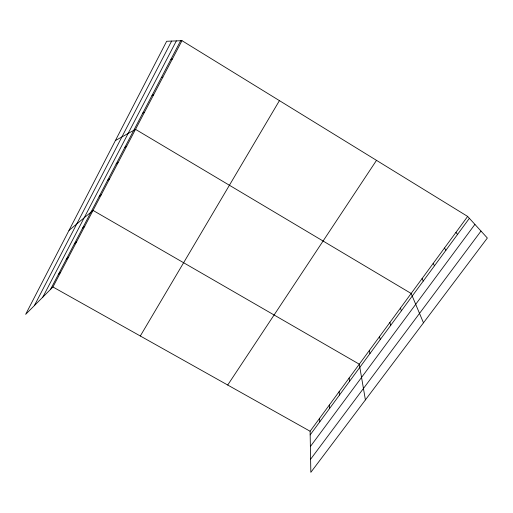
<?xml version="1.0" encoding="UTF-8"?>
<svg xmlns="http://www.w3.org/2000/svg" width="513" height="513" viewBox="0 0 513 513"><rect width="100%" height="100%" fill="white"/><g stroke="black" fill="none" stroke-linecap="round" stroke-linejoin="round"><path stroke-width="0.77" d="M34.384 305.601L171.618 41.078M42.823 297.13L176.363 40.893M50.524 289.403L180.647 40.726M181.98 40.674L166.661 41.271L25.65 314.36L52.935 286.979L181.98 40.674L467.651 216.435L487.35 238.026L310.84 472.326L310.108 431.247L467.651 216.435M140.312 335.996L279.431 100.631M227.714 385.026L376.504 160.357M310.173 434.889L469.376 218.326M310.378 446.515L474.91 224.386M310.609 459.218L481.002 231.074M58.328 274.487L60.681 272.191M66.267 259.315L68.562 257.148M74.34 243.88L76.584 241.841M82.561 228.17L84.741 226.265M69.011 230.388L93.045 210.42L359.286 364.192L365.403 399.903M99.195 196.376L101.247 194.767M107.608 180.307L109.59 178.838M116.169 163.942L118.086 162.634M124.883 147.289L126.724 146.141M115.387 140.575L135.522 129.347L411.15 293.468L423.475 322.818M142.794 113.065L144.48 112.257M151.995 95.482L153.599 94.847M161.371 77.572L162.884 77.123M170.919 59.322L172.342 59.072M52.935 286.979L310.108 431.247M455.954 232.383L457.538 234.428M444.457 248.061L445.912 250.241M433.164 263.458L434.492 265.779M422.064 278.591L423.27 281.047M400.429 308.095L401.397 310.801M389.88 322.472L390.739 325.3M379.511 336.611L380.261 339.548M369.315 350.514L369.956 353.566M349.116 378.049L349.558 381.313M339.125 391.682L339.465 395.048M329.288 405.084L329.538 408.547M319.618 418.275L319.772 421.827"/></g></svg>
